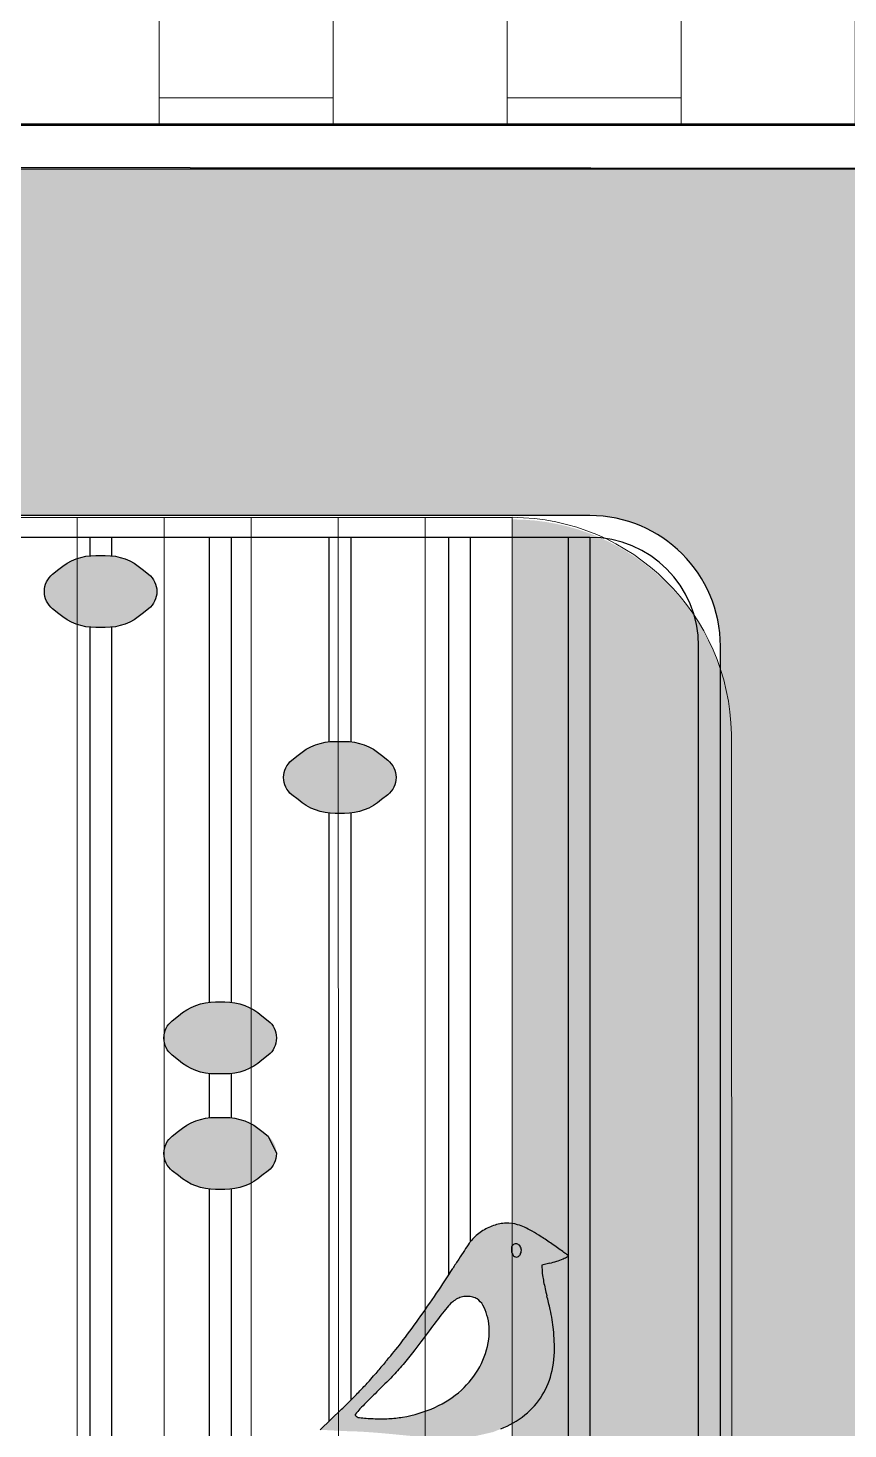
# Model space of a CAD drawing. Header units: millimetres. Extents: x 35877 to 3066687, y -650199 to -40525.
# Drawn here: x 147957.54 to 147976.39, y -179670.59 to -179638.39 of the extents above; entities that cross this region are included whole.
import ezdxf

# ---------------------------------------------------------------- set-up
doc = ezdxf.new("R2010")
doc.units = ezdxf.units.MM
doc.header["$MEASUREMENT"] = 0
for name, color, linetype, lineweight in [('A8_FURNITURE', 32, 'Continuous', 30), ('dim05', 1, 'Continuous', 13), ('Elevation 4.5', 206, 'Continuous', 5), ('FURNITURE', 32, 'Continuous', 9), ('NAME PLATE', 7, 'Continuous', 25), ('wall', 7, 'Continuous', 30)]:
    doc.layers.add(name, color=color, linetype=linetype, lineweight=lineweight)

msp = doc.modelspace()

# ---------------------------------------------------------------- hatches: boundary and pattern name
at = {"layer": 'dim05', "lineweight": 0, "true_color": 0xa47149, "transparency": 33554630}
h = msp.add_hatch(color=35, dxfattribs=at)
h.dxf.hatch_style = 1
h.paths.add_polyline_path([(147979.449789478, -179641.6331547945), (147933.4576986658, -179641.6331547945), (147933.4653480765, -179733.5924795683), (147979.4574388888, -179733.5924795683), (147979.4561995909, -179718.6939470796), (147973.4574388888, -179718.6939470796), (147973.4574388888, -179721.5924795683, -0.4142135623730951), (147970.4574388888, -179724.5924795683), (147942.4598855301, -179724.5924795683, -0.4142135623730951), (147939.4598855301, -179721.5924795683), (147939.4598855301, -179652.5983796132, -0.4142135623730951), (147942.4598855301, -179649.5983796132), (147970.4574388888, -179649.5983796132, -0.4142135623730951), (147973.4574388888, -179652.5983796132), (147973.4574388888, -179679.4940819625), (147979.4529388463, -179679.4940819625)])
at = {"layer": 'Elevation 4.5', "lineweight": 0, "true_color": 0x000000, "transparency": 33554628}
h = msp.add_hatch(color=18, dxfattribs=at)
h.dxf.hatch_style = 1
h.paths.add_polyline_path([(147960.5017065986, -179651.3462427225, 0.2335693837455621), (147960.3116732089, -179650.9461027563), (147960.1670035409, -179650.8318033741, 0.1866468864992518), (147959.3169307653, -179650.5153068841), (147959.1005975403, -179650.5153068841, 0.1866468864992447), (147958.2505247648, -179650.8318033741), (147958.1058550967, -179650.9461027564, 0.2294381312187929), (147957.915821707, -179651.3384300438, 0.2335693837448415), (147958.1058550967, -179651.7385700099), (147958.2505247648, -179651.8528693922, 0.1866468864992493), (147959.1005975403, -179652.1693658822), (147959.3169307653, -179652.1693658822, 0.1866468864992456), (147960.1670035409, -179651.8528693922), (147960.3116732089, -179651.73857001, 0.2294381312761698)])
h = msp.add_hatch(color=18, dxfattribs=at)
h.dxf.hatch_style = 1
h.paths.add_polyline_path([(147966.0012988251, -179655.6204847891, 0.2335693837455621), (147965.8112654354, -179655.220344823), (147965.6665957673, -179655.1060454407, 0.1866468864992518), (147964.8165229918, -179654.7895489507), (147964.6001897668, -179654.7895489507, 0.1866468864992447), (147963.7501169912, -179655.1060454407), (147963.6054473232, -179655.220344823, 0.2294381312187929), (147963.4154139335, -179655.6126721104, 0.2335693837448415), (147963.6054473232, -179656.0128120766), (147963.7501169912, -179656.1271114589, 0.1866468864992493), (147964.6001897668, -179656.4436079488), (147964.8165229918, -179656.4436079488, 0.1866468864992456), (147965.6665957673, -179656.1271114589), (147965.8112654353, -179656.0128120766, 0.2294381312761698)])
h = msp.add_hatch(color=18, dxfattribs=at)
h.dxf.hatch_style = 1
h.paths.add_polyline_path([(147963.2515027118, -179661.6086999299, 0.2335693837455621), (147963.0614693222, -179661.2085599638), (147962.9167996541, -179661.0942605815, 0.1866468864992518), (147962.0667268785, -179660.7777640915), (147961.8503936536, -179660.7777640915, 0.1866468864992447), (147961.000320878, -179661.0942605815), (147960.8556512099, -179661.2085599638, 0.2294381312187929), (147960.6656178203, -179661.6008872512, 0.2335693837448415), (147960.8556512099, -179662.0010272174), (147961.000320878, -179662.1153265997, 0.1866468864992493), (147961.8503936536, -179662.4318230896), (147962.0667268785, -179662.4318230896, 0.1866468864992456), (147962.9167996541, -179662.1153265997), (147963.0614693221, -179662.0010272174, 0.2294381312761698)])
h = msp.add_hatch(color=18, dxfattribs=at)
h.dxf.hatch_style = 1
h.paths.add_polyline_path([(147963.2515027118, -179664.262758928, 0.2335693837455621), (147963.0614693222, -179663.8626189618), (147962.9167996541, -179663.7483195796, 0.1866468864992518), (147962.0667268785, -179663.4318230896), (147961.8503936536, -179663.4318230896, 0.1866468864992447), (147961.000320878, -179663.7483195796), (147960.8556512099, -179663.8626189619, 0.2294381312187929), (147960.6656178203, -179664.2549462493, 0.2335693837448415), (147960.8556512099, -179664.6550862154), (147961.000320878, -179664.7693855977, 0.1866468864992493), (147961.8503936536, -179665.0858820877), (147962.0667268785, -179665.0858820877, 0.1866468864992456), (147962.9167996541, -179664.7693855977), (147963.0614693221, -179664.6550862155, 0.2294381312761698)])
h = msp.add_hatch(color=18, dxfattribs=at)
h.dxf.hatch_style = 1
edge = h.paths.add_edge_path()
edge.add_arc((147986.5319361, -179678.9935599527), 22.71277757108558, 507.18851789711357, 507.8382754307384, ccw=False)
edge.add_arc((147981.2518249116, -179675.5892626974), 16.43035654375045, 506.36276235670414, 507.1885178933482, ccw=False)
edge.add_arc((147982.2305269565, -179676.240459024), 17.60590507442646, 505.7126965902337, 506.36267839571167, ccw=False)
edge.add_arc((147968.2416504912, -179666.7024361917), 0.674793347500813, 498.8310564494863, 505.71269656689344, ccw=False)
edge.add_arc((147968.6383671228, -179667.0493556942), 1.201801152872894, 484.0079692633073, 498.83105645645423, ccw=False)
edge.add_arc((147968.6167874319, -179667.0173720836), 1.163218327600577, 468.8201198875571, 484.007969265302, ccw=False)
edge.add_arc((147968.5795511419, -179666.9081230005), 1.047797777297143, 452.784597418169, 468.8200135968284, ccw=False)
edge.add_arc((147968.5656806445, -179666.6229488653), 0.7622865198643559, 432.43001919093206, 452.78459742634254, ccw=False)
edge.add_arc((147968.4064739969, -179667.1257456653), 1.289687106465092, 425.01576951251707, 432.4300191824818, ccw=False)
edge.add_arc((147967.8429037139, -179668.3351950067), 2.62399560651567, 420.65778612325323, 425.015769527549, ccw=False)
edge.add_arc((147967.2353527773, -179669.4159714511), 3.863832637452334, 417.08159717631605, 420.65778610862327, ccw=False)
edge.add_arc((147964.6531476585, -179673.4046431597), 8.615388727239672, 415.1179514214472, 417.0815971825976, ccw=False)
edge.add_arc((147937.1744052111, -179712.8208087793), 56.66448235709579, 414.95139004013964, 415.11795143395045, ccw=False)
edge.add_arc((147950.6543203839, -179693.6042148826), 33.19140002734221, 414.70247114536494, 414.95138999453985, ccw=False)
edge.add_arc((147930.0366982699, -179722.7261900972), 68.87298886579251, 414.599881686053, 414.7024711920124, ccw=False)
edge.add_arc((147969.7863212081, -179666.7932815577), 0.2543122433924807, 409.23396222174586, 414.5998816835639, ccw=False)
edge.add_arc((147969.941164147, -179666.6136791679), 0.01717651394238802, 298.2086449427716, 409.2339621064502, ccw=False)
edge.add_arc((147969.2627610428, -179665.3489209806), 1.452392192579913, 293.39255604367804, 298.2086449264236, ccw=False)
edge.add_arc((147969.1916378334, -179665.1845063378), 1.631530925651959, 287.9265988577175, 293.39255603968763, ccw=False)
edge.add_arc((147969.0269718587, -179664.6754987128), 2.166510967779784, 283.5076512464655, 287.9265988597203, ccw=False)
edge.add_line((147969.5330151163, -179666.7820812522), (147969.348710159, -179666.826354989))
edge.add_line((147969.348710159, -179666.826354989), (147969.3577593543, -179666.9813413802))
edge.add_arc((147970.109567547, -179666.9374455315), 0.7530885764697608, 183.3415367850405, 189.8132274063442)
edge.add_arc((147974.801475539, -179666.1258967546), 5.514665208493895, 189.8132273977349, 191.3045693805245)
edge.add_arc((147975.4521605571, -179665.9958300195), 6.178222552240888, 191.3045063873774, 192.83882660824)
edge.add_arc((147975.7033466406, -179665.9385876434), 6.435848517784304, 192.8387855309574, 194.327813124649)
edge.add_arc((147957.787762828, -179670.514475666), 12.0548760364553, 372.79593632246485, 374.32781313336847, ccw=False)
edge.add_arc((147965.6505324094, -179668.7286846841), 3.991862026780903, 369.3030193230325, 372.795936313089, ccw=False)
edge.add_arc((147966.2635365468, -179668.6282638999), 3.370687006033028, 365.4349192712607, 369.3029465733015, ccw=False)
edge.add_arc((147963.1128456124, -179668.9280293578), 6.535606071972467, 363.0776751452507, 365.434919261805, ccw=False)
edge.add_arc((147967.0363218637, -179668.7170746833), 2.606462683265474, 348.2130280679449, 363.0776751474744, ccw=False)
edge.add_arc((147967.8321149163, -179668.8831356757), 1.793527977553087, 328.5414436490827, 348.21302806692677, ccw=False)
edge.add_arc((147967.8970108089, -179668.9228393899), 1.717449979413286, 308.3756672838874, 328.5414436466636, ccw=False)
edge.add_arc((147967.5699058539, -179668.5097754031), 2.244346087587395, 291.87328044192355, 308.37566728397655, ccw=False)
edge.add_line((147968.4060483248, -179670.5925512261), (147968.2269342311, -179670.6644576211))
edge.add_line((147968.2269342311, -179670.6644576211), (147967.8676849296, -179670.7462573169))
edge.add_arc((147967.5727164922, -179669.2067905891), 1.567470632925063, 277.56564977978604, 280.84665759657577, ccw=False)
edge.add_arc((147967.0297100597, -179665.118451306), 5.691712875962254, 276.30901441719755, 277.5656498050415, ccw=False)
edge.add_arc((147966.9682637307, -179664.562679091), 6.250871535311828, 275.0656264996744, 276.3090143952424, ccw=False)
edge.add_arc((147967.0986849616, -179666.0339888537), 4.773792622310335, 273.5437563876856, 275.06562649984016, ccw=False)
edge.add_line((147967.3937568561, -179670.7986534356), (147966.886917111, -179670.7829396394))
edge.add_line((147966.886917111, -179670.7829396394), (147966.7609854842, -179670.7829396394))
edge.add_arc((147966.7609854846, -179669.7343633833), 1.048576256143861, 265.59734921097856, 269.99999997773614, ccw=False)
edge.add_arc((147968.9352841381, -179641.4939110332), 29.37260710579882, 265.2029313430513, 265.59734923576883, ccw=False)
edge.add_arc((147968.7316368662, -179643.9210214686), 26.9369681186945, 264.689736578647, 265.20285114690364, ccw=False)
edge.add_arc((147969.7127281311, -179633.3661626641), 37.53732586980061, 264.28949384960623, 264.68967636624086, ccw=False)
edge.add_arc((147964.0047808752, -179690.4465104723), 19.82770500941959, 444.2894938446994, 445.0815518794412)
edge.add_arc((147963.9241378765, -179691.3834470251), 20.76810566715427, 445.0815098229188, 445.8465121889648)
edge.add_arc((147964.0881159659, -179689.1252623181), 18.50397515314464, 445.8464822961825, 446.602538210004)
edge.add_arc((147964.9976190501, -179673.8051200394), 3.156859616249403, 446.6025382128933, 449.3996516514537)
edge.add_arc((147965.1142285449, -179662.6766022513), 7.972269097740296, 268.96301938768136, 269.39965163686344, ccw=False)
edge.add_line((147964.9699485083, -179670.647565671), (147964.2597561034, -179670.6117989463))
edge.add_arc((147948.135468717, -179653.3034746025), 23.65524752161354, 312.9716816911183, 316.0595494074697)
edge.add_arc((147953.6279289657, -179658.6185696467), 16.01214733226215, 316.1165142699844, 317.103223198142)
edge.add_arc((147962.5227324965, -179666.8831987365), 3.870416654803198, 317.1032232022504, 319.9367719981558)
edge.add_arc((148041.1018180833, -179732.9667873432), 98.80242968147073, 499.8483155018872, 499.9367720008196, ccw=False)
edge.add_arc((148027.8902472729, -179721.8213515115), 81.51757089850346, 499.7442981335809, 499.84824900162573, ccw=False)
edge.add_arc((148024.5987895572, -179719.0344507875), 77.20474009557171, 499.6546188707312, 499.7442492773851, ccw=False)
edge.add_arc((147970.2610068867, -179672.8786184395), 5.909891156234724, 499.0555394568858, 499.6546188897753, ccw=False)
edge.add_arc((147959.9226933828, -179663.9092389856), 7.776981894013973, 319.0555394373171, 322.7772869498338)
edge.add_arc((147946.5895055763, -179653.780465375), 24.52111375975269, 322.7772869481498, 324.358603487159)
edge.add_arc((147944.6965806486, -179652.4231945174), 26.85035160999695, 324.3586034888878, 325.9132567067927)
edge.add_arc((147950.2118460471, -179656.1554491693), 20.19093142486694, 325.9132567050606, 327.8382754334737)
edge = h.paths.add_edge_path(flags=16)
edge.add_arc((147968.6541710036, -179666.4627042881), 0.2322651146118047, 320.0565319747831, 335.5046511043514)
edge.add_arc((147968.7061454972, -179666.4863853343), 0.1751499683182469, 335.5046511316532, 368.709610807853)
edge.add_arc((147968.7153664106, -179666.4849727533), 0.1658214834924032, 368.7096107950683, 403.3021900527262)
edge.add_arc((147968.7529978056, -179666.4495080047), 0.1141120038685766, 403.3021900449339, 446.9972035332137)
edge.add_arc((147968.7537061257, -179666.4360050619), 0.1005904958060329, 446.9972035441938, 494.9999851013681)
edge.add_arc((147968.7502316, -179666.4325305724), 0.09567680006221069, 494.9999690421509, 528.6741215180718)
edge.add_arc((147968.9101147372, -179666.4645534794), 0.2587353297781608, 528.674121517435, 544.70662123329)
edge.add_arc((147968.9234676705, -179666.4634541149), 0.272133442740565, 184.7066212300402, 200.3928668957784)
edge.add_arc((147968.7890070293, -179666.5134405249), 0.1286820390840577, 200.3928669125619, 227.8553518017901)
edge.add_arc((147968.7989031736, -179666.5025053875), 0.1434302898713241, 227.8553517775366, 249.4408274158013)
edge.add_arc((147968.772521509, -179666.5728448147), 0.06830621089635083, 249.4408274535614, 287.0166619993391)
edge.add_arc((147968.7679818661, -179666.5580117408), 0.08381841382622764, 287.016661967595, 320.0565319813447)
edge = h.paths.add_edge_path(flags=16)
edge.add_arc((147967.6857426403, -179667.8725554866), 0.3224896342936749, 416.488537542685, 435.4540182361438)
edge.add_arc((147967.6412546922, -179668.0440098632), 0.4996217341068242, 435.4540182223546, 449.1167772766733)
edge.add_arc((147967.6406718001, -179668.0818198317), 0.5374361954011544, 449.116777292074, 462.3035776651715)
edge.add_arc((147967.6250005492, -179668.0099665421), 0.4638938039961975, 462.3035776448494, 477.0290246828616)
edge.add_arc((147967.6970084174, -179668.1511131334), 0.622347246046015, 477.0290246944884, 488.8525266191497)
edge.add_arc((147967.8088149973, -179668.289911712), 0.8005767519077509, 488.852526620897, 498.6414718494698)
edge.add_arc((147969.4604883559, -179669.7439342783), 3.00107817356593, 498.6414718435628, 502.7750812498119)
edge.add_arc((148020.9181447169, -179708.8377065484), 67.62470719938264, 502.7750812519495, 503.2057149838819)
edge.add_arc((147932.3247041987, -179642.5751266013), 43.00768952093476, 322.362346444899, 323.20571498449453, ccw=False)
edge.add_arc((147960.5359785209, -179664.3302825939), 7.382378137841509, 319.25591349601183, 322.36234644444687, ccw=False)
edge.add_arc((147961.6375267833, -179665.2792392186), 5.928443046414641, 315.6701561243863, 319.2559134963909, ccw=False)
edge.add_arc((147951.135682344, -179655.0202336992), 20.60958506176154, 314.2519931123239, 315.6701561233273, ccw=False)
edge.add_arc((147978.4614413843, -179683.0689578258), 18.5494245306522, 494.2519931123489, 495.1327331369088)
edge.add_arc((147969.0523806147, -179673.7033910037), 5.27372242245683, 495.1327331428471, 497.3791390206788)
edge.add_arc((147970.8335232668, -179675.3424328874), 7.694244565161012, 497.379139006891, 498.5496968411185)
edge.add_arc((147965.0823624816, -179670.2631218455), 0.02122358009796283, 498.549696821558, 572.6178815668867)
edge.add_arc((147965.1701032584, -179670.2069706873), 0.125393616470867, 212.6178815554509, 264.115143123585)
edge.add_arc((147965.7000992815, -179665.0650142767), 5.294591959775962, 264.1151431314591, 267.5967918650779)
edge.add_arc((147965.6462764482, -179666.347471875), 4.011005426326134, 267.5967918650412, 272.6627130661531)
edge.add_arc((147965.7074198606, -179667.6621974841), 2.694858799206424, 272.6627130656112, 279.4880150805329)
edge.add_arc((147965.6515448988, -179667.3278722877), 3.033820962743133, 279.4880150801967, 294.1875493503518)
edge.add_arc((147965.9406000657, -179667.9714231892), 2.328334852051495, 294.187549350941, 312.1125866089341)
edge.add_arc((147966.13857248, -179668.1904268668), 2.033113430747092, 312.1125866110718, 331.436589996265)
edge.add_arc((147966.3199699345, -179668.2891749734), 1.826579595609213, 331.436513702412, 352.379205025697)
edge.add_arc((147966.7182832517, -179668.342468462), 1.424716814798801, 352.3792050319467, 363.8392714698197)
edge.add_arc((147966.8314796126, -179668.3348720354), 1.311265848237073, 363.8392714641251, 376.0342070607451)
edge.add_arc((147967.0875318247, -179668.2612847776), 1.044849219870216, 376.0342070657481, 389.5828357131268)
edge.add_arc((147967.6336095157, -179667.9512858198), 0.4169159444802546, 389.5828357105138, 416.4885375356303)
at = {"layer": 'NAME PLATE', "lineweight": 0, "true_color": 0xc08768, "transparency": 33554687}
h = msp.add_hatch(dxfattribs=at)
h.set_pattern_fill('AR-B816', color=23, scale=0.5, angle=90)
h.set_pattern_definition([(90, (360.5547023190011, 67.99828202393837), (-4, 2.449293598294706e-16), []), (180, (360.5547023190011, 67.99828202393837), (-4, -3.999999999999999), [4, -4])])
h.paths.add_polyline_path([(147980.4653480767, -179609.5924795684), (147923.4653480765, -179609.5924795684), (147923.4653480765, -179679.3969649628), (147932.4608884513, -179679.3969649628), (147932.4576953187, -179640.5924795684), (147980.4653480767, -179640.5924795684)])
h.paths.add_polyline_path([(147932.4621366953, -179694.5662272649), (147923.4653480765, -179694.5662272649), (147923.4653480765, -179733.5924795683), (147932.4653480765, -179733.5924795683)])
at = {"layer": 'NAME PLATE', "lineweight": 0, "true_color": 0x000000, "transparency": 33554687}
h = msp.add_hatch(color=18, dxfattribs=at)
h.dxf.hatch_style = 1
h.set_gradient(color1=(153, 155, 55), color2=(229, 232, 120), name='INVCYLINDER')
h.paths.add_polyline_path([(147973.7094641977, -179654.6665590315, 0.4109880837196706), (147968.6722667083, -179649.6845928306), (147968.6722667083, -179692.6306767854), (147973.7094641977, -179692.6270269951)], flags=17)
h.paths.add_polyline_path([(147973.7096314156, -179696.6445647511, 0.9852287181319922), (147973.6472284243, -179692.6461028035), (147968.6722667083, -179692.6306767854), (147968.6722667083, -179719.5914361134), (147944.6101229017, -179719.5914361134), (147944.6101229017, -179649.6842894712, 0.4142438736979137), (147939.6274416294, -179654.6665590745), (147939.5801754975, -179719.6160929557, 0.4139882622943566), (147944.580174018, -179724.6199393746), (147968.6294879146, -179724.6384401274, 0.4196556007892562), (147973.7381257069, -179719.6112108399)])

# ---------------------------------------------------------------- linework, layer by layer
at = {"layer": 'A8_FURNITURE', "linetype": 'ByBlock', "lineweight": 15, "transparency": 33554687}
for p, q in [((147958.6700383342, -179640.6258264632, -47.94759825329882), (147958.6700383585, -179640.6261456478, -47.94730376837273)), ((147960.67003884, -179640.6273650317, -47.94759825329882), (147960.6700388759, -179640.6278378694, -47.94716200650313)), ((147962.6700393457, -179640.6289036001, -47.94759825329882), (147962.6700393934, -179640.629530091, -47.94702027593357)), ((147964.6700398515, -179640.6304421685, -47.94759825329882), (147964.6700399785, -179640.6312223126, -47.94710936124209)), ((147966.6727830107, -179640.6329168546, -47.94701293954542), (147966.6727830727, -179640.6319828469, -47.94759825329882)), ((147944.6645807718, -179649.6373070667, -42.33362148404757), (147968.6722070424, -179649.6389029191, 42.33362148404757)), ((147958.6706983872, -179649.6382380915, 2.387592677821921), (147958.6739935529, -179692.59498729)), ((147960.6706987901, -179649.638371037, 2.386277242904157), (147960.6739940923, -179692.5966465801)), ((147962.670699286, -179649.6385039825, 2.384537402067849), (147962.6739953993, -179692.6010634376)), ((147964.6714511766, -179649.638636978, -0.1817113195797617), (147964.6782359095, -179692.58677418, -160.2193061978)), ((147966.6694378687, -179692.5850774117, -160.2096370109974), (147966.6722071007, -179649.6387699737, -0.182592512647517)), ((147973.7094045316, -179654.619273268, -42.33362148404757), (147973.7261661474, -179692.599733232, -172.4779544589025))]:
    msp.add_line(p, q, dxfattribs=at)
for points in [[(147968.6727830005, -179640.6346090757), (147968.6727830727, -179640.6335214149), (147944.6652159523, -179640.6150527773)], [(147968.6694372222, -179692.5833731468), (147968.6722070424, -179649.6389029191)]]:
    msp.add_lwpolyline(points, dxfattribs=at)
at = {"layer": 'A8_FURNITURE', "linetype": 'ByBlock', "transparency": 33554687}
msp.add_lwpolyline([(147933.6313046656, -179641.5729938052), (147979.6909194659, -179641.6119653316), (147979.623685045, -179733.6250563795)], dxfattribs=at)
at = {"layer": 'A8_FURNITURE', "linetype": 'ByBlock', "lineweight": 15, "transparency": 33554687}
msp.add_arc((147968.641521282, -179654.7058366599, -42.33362148404757), 5.068622480763499, 0.9785613676978492, 89.65312561681807, dxfattribs=at)
at = {"layer": 'Elevation 4.5', "color": 18, "lineweight": 30, "true_color": 0x000000, "transparency": 33554687}
for p, q in [((147980.449789478, -179640.6331547945), (147932.4576986658, -179640.6331547945)), ((147958.9587641528, -179650.0983796132), (147958.9587641528, -179650.5215313365)), ((147959.4587641528, -179650.0983796132), (147959.4587641528, -179650.5215313365)), ((147961.708560266, -179650.0983796132), (147961.708560266, -179660.783988544)), ((147962.208560266, -179650.0983796132), (147962.208560266, -179660.7839885439)), ((147964.4583563793, -179650.0983796132), (147964.4583563793, -179654.7957734031)), ((147964.9583563793, -179650.0983796132), (147964.9583563793, -179654.7957734031)), ((147967.2081524925, -179650.0983796132), (147967.2081524925, -179658.44385234)), ((147967.7081524925, -179650.0983796132), (147967.7081524925, -179658.4597478554)), ((147969.9579486057, -179650.0983796132), (147969.9579486057, -179657.8278390158)), ((147970.4579486057, -179650.0983796652), (147970.4579486057, -179657.8452134162)), ((147958.9587641528, -179652.1631414297), (147958.9587641528, -179687.2458991586)), ((147959.4587641528, -179652.1631414297), (147959.4587641528, -179687.7332607254)), ((147964.4583563793, -179656.4373834964), (147964.4583563793, -179670.4200214222)), ((147964.9583563793, -179656.4373834963), (147964.9583563793, -179669.9331283975)), ((147969.9579486057, -179657.8278390158), (147969.9579486057, -179671.6403937718)), ((147970.4579486057, -179657.8452134162), (147970.4579486057, -179671.6403937717)), ((147967.2081524925, -179658.44385234), (147967.2081524925, -179667.05495737)), ((147967.7081524925, -179658.4597478554), (147967.7081524925, -179666.2892462267)), ((147961.708560266, -179662.4255986372), (147961.708560266, -179663.438047542)), ((147962.208560266, -179662.4255986372), (147962.208560266, -179663.438047542)), ((147961.708560266, -179665.0796576352), (147961.708560266, -179671.2781297167)), ((147962.208560266, -179665.0796576352), (147962.208560266, -179671.2612015792)), ((147969.5330155209, -179666.782081155), (147969.348710159, -179666.826354989)), ((147969.348710159, -179666.826354989), (147969.3577593153, -179666.9813407116)), ((147967.2081524925, -179667.7511658651), (147967.2081524925, -179667.760640807)), ((147964.2597561034, -179670.6117989463), (147964.7505448262, -179670.1378708728))]:
    msp.add_line(p, q, dxfattribs=at)
msp.add_lwpolyline([(147980.449789478, -179640.6331547945), (147932.4576986658, -179640.6331547945), (147932.4653480765, -179733.5924795683), (147980.4574388888, -179733.5924795683)], close=True, dxfattribs=at)
msp.add_lwpolyline([(147972.9574388888, -179679.4940819625), (147972.9574388888, -179652.5983796132, 0.4142135623730951), (147970.4574388888, -179650.0983796132), (147942.4598855301, -179650.0983796132, 0.4142135623730951), (147939.9598855301, -179652.5983796132), (147939.9598855301, -179721.5924795683, 0.4142135623730951), (147942.4598855301, -179724.0924795683), (147970.4574388888, -179724.0924795683, 0.4142135623730951), (147972.9574388888, -179721.5924795683), (147972.9574388888, -179718.6939470796)], format="xyb", dxfattribs=at)
for points in [[(147960.5017065986, -179651.3384300438), (147960.5017065986, -179651.3462427225, -0.2294381312374742), (147960.3116732089, -179651.7385700099), (147960.1670035409, -179651.8528693922, -0.1866468864992491), (147959.3169307653, -179652.1693658822), (147959.1005975403, -179652.1693658822, -0.1866468864992491), (147958.2505247648, -179651.8528693922), (147958.1058550967, -179651.7385700099, -0.2294381312374742), (147957.915821707, -179651.3462427225), (147957.915821707, -179651.3384300438, -0.2294381312374741), (147958.1058550967, -179650.9461027563), (147958.2505247648, -179650.8318033741, -0.1866468864992491), (147959.1005975403, -179650.5153068841), (147959.3169307653, -179650.5153068841, -0.1866468864992491), (147960.1670035409, -179650.8318033741), (147960.3116732089, -179650.9461027563, -0.2294381312374741)], [(147966.001298825, -179655.6126721104), (147966.001298825, -179655.6204847891, -0.2294381312374742), (147965.8112654354, -179656.0128120765), (147965.6665957673, -179656.1271114588, -0.1866468864992491), (147964.8165229918, -179656.4436079488), (147964.6001897668, -179656.4436079488, -0.1866468864992491), (147963.7501169912, -179656.1271114588), (147963.6054473231, -179656.0128120765, -0.2294381312374742), (147963.4154139335, -179655.6204847891), (147963.4154139335, -179655.6126721104, -0.2294381312374741), (147963.6054473232, -179655.2203448229), (147963.7501169912, -179655.1060454407, -0.1866468864992491), (147964.6001897668, -179654.7895489507), (147964.8165229918, -179654.7895489507, -0.1866468864992491), (147965.6665957673, -179655.1060454407), (147965.8112654354, -179655.2203448229, -0.2294381312374741)], [(147963.2515027118, -179661.6008872512), (147963.2515027118, -179661.6086999299, -0.2294381312374742), (147963.0614693222, -179662.0010272174), (147962.9167996541, -179662.1153265997, -0.1866468864992491), (147962.0667268785, -179662.4318230896), (147961.8503936536, -179662.4318230896, -0.1866468864992491), (147961.000320878, -179662.1153265997), (147960.8556512099, -179662.0010272174, -0.2294381312374742), (147960.6656178203, -179661.6086999299), (147960.6656178203, -179661.6008872512, -0.2294381312374741), (147960.85565121, -179661.2085599638), (147961.000320878, -179661.0942605815, -0.1866468864992491), (147961.8503936536, -179660.7777640915), (147962.0667268785, -179660.7777640915, -0.1866468864992491), (147962.9167996541, -179661.0942605815), (147963.0614693222, -179661.2085599638, -0.2294381312374741)], [(147963.2515027118, -179664.2549462493), (147963.2515027118, -179664.262758928, -0.2294381312374742), (147963.0614693222, -179664.6550862154), (147962.9167996541, -179664.7693855977, -0.1866468864992491), (147962.0667268785, -179665.0858820877), (147961.8503936536, -179665.0858820877, -0.1866468864992491), (147961.000320878, -179664.7693855977), (147960.8556512099, -179664.6550862154, -0.2294381312374742), (147960.6656178203, -179664.262758928), (147960.6656178203, -179664.2549462493, -0.2294381312374741), (147960.85565121, -179663.8626189618), (147961.000320878, -179663.7483195796, -0.1866468864992491), (147961.8503936536, -179663.4318230896), (147962.0667268785, -179663.4318230896, -0.1866468864992491), (147962.9167996541, -179663.7483195796), (147963.0614693222, -179663.8626189618)], [(147968.6825779225, -179666.3648768217, 0.147998), (147968.656417988, -179666.4137407808, 0.070065), (147968.6522515283, -179666.4857793224, 0.06855499999999999), (147968.6683899904, -179666.5582802072, 0.120405), (147968.7026607562, -179666.608852203, 0.09446399999999999), (147968.7485341238, -179666.6368006104, 0.16544), (147968.7925111736, -179666.6381605996, 0.145171), (147968.8322435918, -179666.6118258384, 0.06750700000000001), (147968.8655309043, -179666.5590062913, 0.145904), (147968.8792760295, -179666.4598649617, 0.152099), (147968.8360422043, -179666.371244493, 0.193), (147968.7589750489, -179666.3355526538, 0.212568)], [(147967.414188185, -179667.5967406856, 0.051635), (147967.3066002197, -179667.6664508449, 0.042739), (147967.2079102538, -179667.7609158472, 0.018038), (147967.0708306397, -179667.9284436551, 0.001879), (147966.7648807901, -179668.3343112601, -0.00368), (147966.3819898762, -179668.8384594098, -0.013555), (147966.1291013033, -179669.1486313267, -0.015647), (147965.878308572, -179669.4219686058, -0.006188), (147965.5173620024, -179669.7824248178, 0.003843), (147965.3146597532, -179669.9829621372, 0.009801), (147965.1717178858, -179670.1323120388, 0.005108), (147965.0664547746, -179670.2490724608, 0.334926), (147965.0644861826, -179670.2745620503, 0.228559), (147965.1572467553, -179670.3317034792, 0.015192), (147965.4780732598, -179670.3549489139, 0.022109), (147965.832616324, -179670.3541465537, 0.029789), (147966.1516383473, -179670.3201918189, 0.06422699999999999), (147966.8945724712, -179670.0953534689, 0.078375), (147967.501970275, -179669.698636625, 0.084521), (147967.924255512, -179669.1624795049, 0.091628), (147968.1304159091, -179668.5314112056, 0.050044), (147968.139803529, -179668.2470844823, 0.053263), (147968.0917332415, -179667.9726857359, 0.059186), (147967.99617752, -179667.7454622376, 0.11794), (147967.8637912682, -179667.603672147, 0.082944), (147967.7667365912, -179667.5604024085, 0.059685), (147967.648956039, -179667.5444474883, 0.057602), (147967.5261483738, -179667.5567274123, 0.06434)]]:
    msp.add_lwpolyline(points, format="xyb", close=True, dxfattribs=at)
for centre, radius, start, end in [((147968.6383671228, -179667.0493556942), 1.201801152876731, 124.0096148930118, 138.8310456277376), ((147968.6167874319, -179667.0173720836), 1.163218327678083, 108.8210616141285, 124.0096694730795), ((147968.579551142, -179666.9081230006), 1.04779777737952, 92.784525714187, 108.8210590629), ((147968.5656806445, -179666.6229488653), 0.7622865199143046, 72.4298882092471, 92.78449885867572), ((147968.406473997, -179667.1257456653), 1.289687106467398, 65.01570529365416, 72.42994177453237), ((147967.8429037136, -179668.335195006), 2.623995605995932, 60.65765877423045, 65.01573794789415), ((147967.2353527775, -179669.4159714517), 3.863832637864203, 57.08158734333284, 60.65769963806266), ((147982.2305269535, -179676.2404590268), 17.60590507348274, 145.7126971824239, 146.3603669502566), ((147968.2416504914, -179666.7024361918), 0.6747933476355904, 138.8310371639397, 145.7127123352987), ((147964.6531476594, -179673.4046431595), 8.615388726649833, 55.11799986558531, 57.08159277436653), ((147937.1744052038, -179712.8208087695), 56.66448235315305, 54.95134268871961, 55.11795878769815), ((147950.6543204003, -179693.6042148938), 33.19140002708405, 54.70264562618706, 54.95130921359673), ((147986.5319361007, -179678.9935599527), 22.7127775716815, 147.188540926783, 147.8382733265148), ((147981.2518249118, -179675.5892626964), 16.43035654344781, 146.3602855489794, 147.1885497317604), ((147969.0269718589, -179664.6754987131), 2.166510967498774, 283.5076622482288, 287.926681782499), ((147969.1916378334, -179665.1845063373), 1.631530926074752, 287.9267089657627, 293.392606495805), ((147930.0366982718, -179722.7261900904), 68.87298885913003, 54.59988122821796, 54.70255525824984), ((147969.262761043, -179665.3489209807), 1.452392192378978, 293.3926127277954, 298.2086453044936), ((147969.786321208, -179666.7932815579), 0.2543122435719983, 49.23395827004345, 54.59975870108209), ((147969.9411641471, -179666.6136791679), 0.01717651394821247, 298.2086769354045, 49.23390349084618), ((147950.2118460466, -179656.1554491697), 20.19093142500675, 325.9134140552255, 327.8382778036204), ((147970.1095675469, -179666.9374455313), 0.7530885764547112, 183.3414858441907, 189.8132714206359), ((147974.8014755399, -179666.1258967546), 5.514665209368815, 189.8132334049672, 191.3035902128872), ((147975.4521605567, -179665.9958300186), 6.178222552010446, 191.303632395689, 192.8389071391144), ((147975.70334664, -179665.9385876429), 6.435848517269968, 192.8388628341444, 194.3278446022484), ((147944.6965806484, -179652.4231945163), 26.85035161077118, 324.3588497803102, 325.9133750281054), ((147957.7877628275, -179670.5144756643), 12.05487603655545, 12.79595917374684, 14.32779632304845), ((147965.6505324096, -179668.7286846844), 3.991862026580391, 9.30398326106557, 12.79600535037828), ((147946.5895055764, -179653.7804653755), 24.5211137593664, 322.777305582975, 324.3588731754315), ((147966.2635365465, -179668.6282638994), 3.370687006320364, 5.434928003731599, 9.304088135798562), ((147963.1128456124, -179668.9280293575), 6.535606071959995, 3.07762934723949, 5.434923765949724), ((147959.9226933827, -179663.909238985), 7.776981894470183, 319.0555098960555, 322.7773457037562), ((147967.0363218638, -179668.7170746833), 2.606462683102706, 348.2129954071507, 3.077560318842655), ((147970.2610068859, -179672.8786184396), 5.909891155698539, 139.0555783218877, 139.6546616275818), ((148041.1018180904, -179732.966787356), 98.8024296951526, 139.8483036123348, 139.9367682922015), ((148027.8902472748, -179721.8213515163), 81.51757090312233, 139.7460189273432, 139.8482345932633), ((148024.5987895664, -179719.0344507851), 77.20474010099319, 139.6546221489855, 139.746066208179), ((147967.8321149163, -179668.8831356757), 1.793527977537208, 328.542736564399, 348.2129806023614), ((147953.6279289644, -179658.6185696489), 16.01214733164903, 316.116581129748, 317.1032083574979), ((147962.5227324965, -179666.8831987361), 3.870416655076666, 317.1031617697642, 319.9368666134868), ((147954.6543142071, -179659.6824675593), 14.53441884502409, 313.9987664827174, 315.137338848215), ((147952.3605039227, -179657.3996265027), 17.77060933858912, 315.1373363472958, 316.1166298543125), ((147967.8970108089, -179668.9228393899), 1.717449979410189, 308.3753305740466, 328.5427938371448), ((147967.5699058539, -179668.5097754031), 2.244346087537092, 291.8732389279161, 308.3754096230581)]:
    msp.add_arc(centre, radius, start, end, dxfattribs=at)
at = {"layer": 'FURNITURE', "lineweight": 30, "transparency": 33554687}
msp.add_lwpolyline([(147979.4574388888, -179733.5924795683), (147979.449789478, -179641.6331547945), (147933.4576986658, -179641.6331547945), (147933.4653480765, -179733.5924795683)], dxfattribs=at)
msp.add_lwpolyline([(147973.4574388888, -179679.4940819625), (147973.4574388888, -179652.5983796132, 0.414213562373095), (147970.4574388888, -179649.5983796132), (147942.4598855301, -179649.5983796132, 0.414213562373095), (147939.4598855301, -179652.5983796132), (147939.4598855301, -179721.5924795683, 0.414213562373095), (147942.4598855301, -179724.5924795683), (147970.4574388888, -179724.5924795683, 0.414213562373095), (147973.4574388888, -179721.5924795683), (147973.4574388888, -179718.6939470796)], format="xyb", dxfattribs=at)
at = {"layer": 'wall', "transparency": 33554687}
msp.add_lwpolyline([(147932.4653480765, -179640.5924795684), (147980.4653480767, -179640.5924795684), (147980.4653480767, -179733.5924795683), (147932.4653480765, -179733.5924795683)], close=True, dxfattribs=at)

doc.saveas('drawing.dxf')
